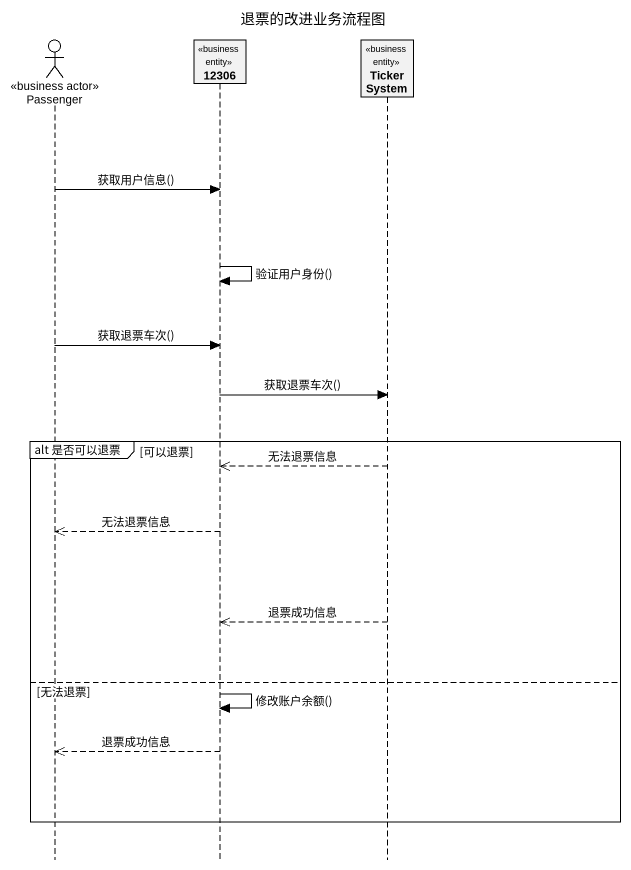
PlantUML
@startuml
title 退票的改进业务流程图
hide footbox
actor Passenger <<business actor>>
participant "12306" as c12306 <<business entity>>
participant TickerSystem <<business entity>>

Passenger -> c12306 : 获取用户信息()
c12306 -> c12306 : 验证用户身份()
Passenger -> c12306 : 获取退票车次()
c12306 -> TickerSystem : 获取退票车次()
group alt 是否可以退票 [可以退票]
  TickerSystem -->> c12306 : 无法退票信息
  c12306 -->> Passenger : 无法退票信息
  TickerSystem -->> c12306 : 退票成功信息
else 无法退票
  c12306 -> c12306 : 修改账户余额()
  c12306 -->> Passenger : 退票成功信息
end
@enduml
